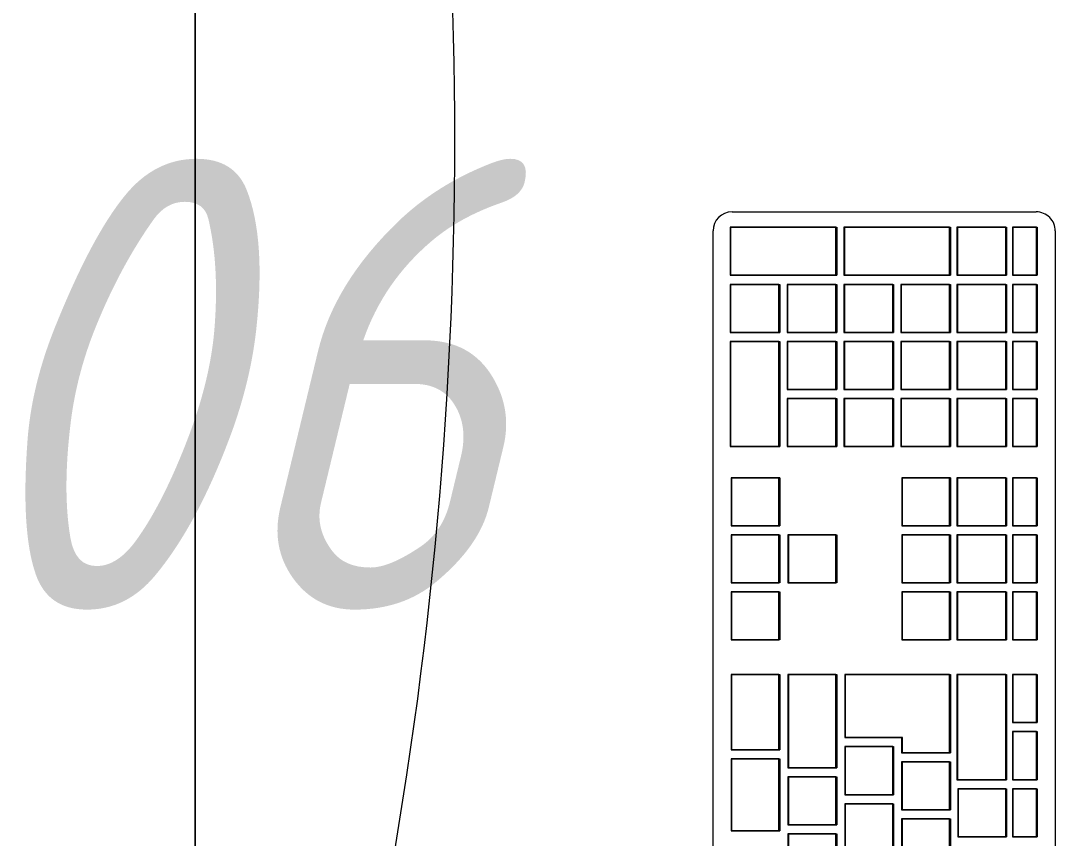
# Model space of a CAD drawing. Header units: millimetres. Extents: x -32954 to 151739, y -65671 to 56243.
# Drawn here: x -3692.7 to -3348.5, y -61606.2 to -61334.2 of the extents above; entities that cross this region are included whole.
import ezdxf

# ---------------------------------------------------------------- set-up
doc = ezdxf.new("R2010")
doc.units = ezdxf.units.MM
for name, color, linetype, lineweight in [('A-GENM', 7, 'Continuous', 9), ('I-FURN', 7, 'Continuous', 9), ('I-FURN-IDEN', 7, 'Continuous', 9), ('M-EQPM', 7, 'Continuous', 9)]:
    doc.layers.add(name, color=color, linetype=linetype, lineweight=lineweight)
doc.styles.add('GOST Common_I', font='GOST_Common Italic.ttf', dxfattribs={"width": 0.9, "height": 150})

# ---------------------------------------------------------------- blocks, each defined once
blk = doc.blocks.new('М05-М06_Стул офисный - М06_Кресло рабочее Меделия-9419869-О_ТХ_01')
at = {"layer": 'I-FURN'}
blk.add_arc((114.33, -1258.57), 1414.25, 78.97799, 101.02201, dxfattribs=at)
blk = doc.blocks.new('М167_Стол рабочий _ тумба подкатная - Стол рабочий _ тумба 1200 ГКБ-10528343-О_ТХ_01')
at = {"layer": 'I-FURN'}
for p, q in [((-600, 350), (600, 350)), ((600, 350), (-600, 350))]:
    blk.add_line(p, q, dxfattribs=at)
blk = doc.blocks.new('АРМ_Компьютер - ГКБ_АРМ2 _3_2_-10173054-О_ТХ_01')
at = {"layer": 'A-GENM'}
for p, q in [((-215.83, 332.53), (215.76, 332.53)), ((222.11, 326.18), (222.11, 225.01)), ((215.76, 218.66), (-215.83, 218.66))]:
    blk.add_line(p, q, dxfattribs=at)
for centre, start, end in [((215.76, 326.18), 0, 90), ((215.76, 225.01), 270, 0)]:
    blk.add_arc(centre, 6.35, start, end, dxfattribs=at)
at = {"layer": 'M-EQPM'}
for p, q in [((16.17, 326.54), (16.17, 310.6)), ((40.17, 326.54), (16.17, 326.54)), ((16.17, 326.26), (16.17, 326.54)), ((16.17, 326.26), (40.17, 326.26)), ((16.17, 310.32), (16.17, 326.26)), ((40.17, 310.6), (40.17, 326.54)), ((40.17, 326.54), (40.17, 326.26)), ((40.17, 326.26), (40.17, 310.32)), ((43.17, 326.54), (43.17, 310.6)), ((68.17, 326.54), (43.17, 326.54)), ((43.17, 326.26), (43.17, 326.54)), ((43.17, 326.26), (68.17, 326.26)), ((43.17, 310.32), (43.17, 326.26)), ((68.17, 310.6), (68.17, 326.54)), ((68.17, 326.54), (68.17, 326.26)), ((68.17, 326.26), (68.17, 310.32)), ((95.67, 326.54), (79.67, 326.54)), ((79.67, 326.54), (79.67, 310.6)), ((79.67, 326.54), (79.67, 326.26)), ((79.67, 310.32), (79.67, 326.26)), ((79.67, 326.26), (95.67, 326.26)), ((95.67, 310.6), (95.67, 326.54)), ((95.67, 326.54), (95.67, 326.26)), ((95.67, 326.26), (95.67, 310.32)), ((114.67, 326.54), (98.67, 326.54)), ((98.67, 326.54), (98.67, 310.6)), ((98.67, 326.54), (98.67, 326.26)), ((98.67, 310.32), (98.67, 326.26)), ((98.67, 326.26), (114.67, 326.26)), ((114.67, 310.6), (114.67, 326.54)), ((114.67, 326.54), (114.67, 326.26)), ((114.67, 326.26), (114.67, 310.32)), ((133.67, 326.54), (117.67, 326.54)), ((117.67, 326.54), (117.67, 310.6)), ((117.67, 326.54), (117.67, 326.26)), ((117.67, 310.32), (117.67, 326.26)), ((117.67, 326.26), (133.67, 326.26)), ((133.67, 310.6), (133.67, 326.54)), ((133.67, 326.54), (133.67, 326.26)), ((133.67, 326.26), (133.67, 310.32)), ((144, 326.84), (144, 310.6)), ((179, 326.84), (144, 326.84)), ((144, 326.56), (144, 326.84)), ((144, 326.56), (179, 326.56)), ((144, 310.32), (144, 326.56)), ((179, 310.6), (179, 326.84)), ((179, 326.84), (179, 326.56)), ((179, 326.56), (179, 310.32)), ((182, 326.84), (182, 310.6)), ((198, 326.84), (182, 326.84)), ((182, 326.56), (182, 326.84)), ((182, 326.56), (198, 326.56)), ((182, 310.32), (182, 326.56)), ((198, 310.6), (198, 326.84)), ((198, 326.84), (198, 326.56)), ((198, 326.56), (198, 310.32)), ((201, 326.84), (201, 291.67)), ((217, 326.84), (201, 326.84)), ((201, 326.56), (201, 326.84)), ((201, 326.56), (217, 326.56)), ((201, 291.39), (201, 326.56)), ((217, 291.67), (217, 326.84)), ((217, 326.84), (217, 326.56)), ((217, 326.56), (217, 291.39)), ((16.17, 310.6), (40.17, 310.6)), ((16.17, 310.6), (16.17, 310.32)), ((40.17, 310.32), (16.17, 310.32)), ((40.17, 310.6), (40.17, 310.32)), ((43.17, 310.6), (68.17, 310.6)), ((43.17, 310.6), (43.17, 310.32)), ((68.17, 310.32), (43.17, 310.32)), ((68.17, 310.6), (68.17, 310.32)), ((79.67, 310.6), (95.67, 310.6)), ((79.67, 310.32), (79.67, 310.6)), ((95.67, 310.32), (79.67, 310.32)), ((95.67, 310.6), (95.67, 310.32)), ((98.67, 310.6), (114.67, 310.6)), ((98.67, 310.32), (98.67, 310.6)), ((114.67, 310.32), (98.67, 310.32)), ((114.67, 310.6), (114.67, 310.32)), ((117.67, 310.6), (133.67, 310.6)), ((117.67, 310.6), (117.67, 310.32)), ((133.67, 310.32), (117.67, 310.32)), ((133.67, 310.32), (133.67, 310.6)), ((144, 310.6), (179, 310.6)), ((144, 310.6), (144, 310.32)), ((179, 310.32), (144, 310.32)), ((179, 310.6), (179, 310.32)), ((182, 310.6), (198, 310.6)), ((182, 310.6), (182, 310.32)), ((198, 310.32), (182, 310.32)), ((198, 310.6), (198, 310.32)), ((15.17, 307.63), (-0.83, 307.63)), ((-0.83, 307.35), (15.17, 307.35)), ((15.17, 291.67), (15.17, 307.63)), ((15.17, 307.35), (15.17, 307.63)), ((15.17, 307.35), (15.17, 291.39)), ((34.17, 307.63), (18.17, 307.63)), ((18.17, 307.63), (18.17, 291.67)), ((18.17, 307.63), (18.17, 307.35)), ((18.17, 291.39), (18.17, 307.35)), ((18.17, 307.35), (34.17, 307.35)), ((34.17, 291.67), (34.17, 307.63)), ((34.17, 307.35), (34.17, 307.63)), ((34.17, 307.35), (34.17, 291.39)), ((68.17, 307.63), (37.17, 307.63)), ((37.17, 307.63), (37.17, 291.67)), ((37.17, 307.63), (37.17, 307.35)), ((37.17, 291.39), (37.17, 307.35)), ((37.17, 307.35), (68.17, 307.35)), ((68.17, 291.67), (68.17, 307.63)), ((68.17, 307.35), (68.17, 307.63)), ((68.17, 307.35), (68.17, 291.39)), ((114.67, 307.61), (98.67, 307.61)), ((98.67, 307.61), (98.67, 291.67)), ((98.67, 307.61), (98.67, 307.33)), ((98.67, 291.39), (98.67, 307.33)), ((98.67, 307.33), (114.67, 307.33)), ((114.67, 291.67), (114.67, 307.61)), ((114.67, 307.61), (114.67, 307.33)), ((114.67, 307.33), (114.67, 291.39)), ((144, 307.91), (144, 291.67)), ((160, 307.91), (144, 307.91)), ((144, 307.63), (144, 307.91)), ((144, 307.63), (160, 307.63)), ((144, 291.39), (144, 307.63)), ((160, 291.67), (160, 307.91)), ((160, 307.91), (160, 307.63)), ((160, 307.63), (160, 291.39)), ((163, 307.91), (163, 291.67)), ((179, 307.91), (163, 307.91)), ((163, 307.63), (163, 307.91)), ((163, 307.63), (179, 307.63)), ((163, 291.39), (163, 307.63)), ((179, 291.67), (179, 307.91)), ((179, 307.91), (179, 307.63)), ((179, 307.63), (179, 291.39)), ((182, 307.91), (182, 291.67)), ((198, 307.91), (182, 307.91)), ((182, 307.63), (182, 307.91)), ((182, 307.63), (198, 307.63)), ((182, 291.39), (182, 307.63)), ((198, 291.67), (198, 307.91)), ((198, 307.91), (198, 307.63)), ((198, 307.63), (198, 291.39)), ((-0.83, 291.67), (15.17, 291.67)), ((15.17, 291.39), (-0.83, 291.39)), ((15.17, 291.67), (15.17, 291.39)), ((18.17, 291.67), (34.17, 291.67)), ((18.17, 291.67), (18.17, 291.39)), ((34.17, 291.39), (18.17, 291.39)), ((34.17, 291.67), (34.17, 291.39)), ((37.17, 291.67), (68.17, 291.67)), ((37.17, 291.67), (37.17, 291.39)), ((68.17, 291.39), (37.17, 291.39)), ((68.17, 291.67), (68.17, 291.39)), ((98.67, 291.67), (114.67, 291.67)), ((98.67, 291.39), (98.67, 291.67)), ((114.67, 291.39), (98.67, 291.39)), ((114.67, 291.67), (114.67, 291.39)), ((144, 291.67), (160, 291.67)), ((144, 291.67), (144, 291.39)), ((160, 291.39), (144, 291.39)), ((160, 291.67), (160, 291.39)), ((163, 291.67), (179, 291.67)), ((163, 291.67), (163, 291.39)), ((179, 291.39), (163, 291.39)), ((179, 291.67), (179, 291.39)), ((182, 291.67), (198, 291.67)), ((182, 291.67), (182, 291.39)), ((198, 291.39), (182, 291.39)), ((198, 291.67), (198, 291.39)), ((201, 291.67), (217, 291.67)), ((201, 291.67), (201, 291.39)), ((217, 291.39), (201, 291.39)), ((217, 291.67), (217, 291.39)), ((25.17, 288.7), (9.17, 288.7)), ((9.17, 288.43), (25.17, 288.43)), ((25.17, 272.74), (25.17, 288.7)), ((25.17, 288.43), (25.17, 288.7)), ((25.17, 288.43), (25.17, 272.47)), ((44.17, 288.7), (28.17, 288.7)), ((28.17, 288.7), (28.17, 272.74)), ((28.17, 288.7), (28.17, 288.43)), ((28.17, 272.47), (28.17, 288.43)), ((28.17, 288.43), (44.17, 288.43)), ((44.17, 272.74), (44.17, 288.7)), ((44.17, 288.43), (44.17, 288.7)), ((44.17, 288.43), (44.17, 272.47)), ((68.17, 288.7), (47.17, 288.7)), ((47.17, 288.7), (47.17, 269.78)), ((47.17, 288.7), (47.17, 288.43)), ((47.17, 269.5), (47.17, 288.43)), ((47.17, 288.43), (68.17, 288.43)), ((68.17, 253.82), (68.17, 288.7)), ((68.17, 288.7), (68.17, 288.43)), ((68.17, 288.43), (68.17, 253.54)), ((144, 288.98), (144, 272.74)), ((160, 288.98), (144, 288.98)), ((144, 288.7), (144, 288.98)), ((144, 288.7), (160, 288.7)), ((144, 272.47), (144, 288.7)), ((160, 272.74), (160, 288.98)), ((160, 288.98), (160, 288.7)), ((160, 288.7), (160, 272.47)), ((163, 288.98), (163, 272.74)), ((179, 288.98), (163, 288.98)), ((163, 288.7), (163, 288.98)), ((163, 288.7), (179, 288.7)), ((163, 272.47), (163, 288.7)), ((179, 272.74), (179, 288.98)), ((179, 288.98), (179, 288.7)), ((179, 288.7), (179, 272.47)), ((182, 288.98), (182, 272.74)), ((198, 288.98), (182, 288.98)), ((182, 288.7), (182, 288.98)), ((182, 288.7), (198, 288.7)), ((182, 272.47), (182, 288.7)), ((198, 272.74), (198, 288.98)), ((198, 288.98), (198, 288.7)), ((198, 288.7), (198, 272.47)), ((201, 288.98), (201, 253.82)), ((217, 288.98), (201, 288.98)), ((201, 288.7), (201, 288.98)), ((201, 288.7), (217, 288.7)), ((201, 253.54), (201, 288.7)), ((217, 253.82), (217, 288.98)), ((217, 288.98), (217, 288.7)), ((217, 288.7), (217, 253.54)), ((9.17, 272.74), (25.17, 272.74)), ((25.17, 272.47), (9.17, 272.47)), ((25.17, 272.74), (25.17, 272.47)), ((28.17, 272.74), (44.17, 272.74)), ((28.17, 272.74), (28.17, 272.47)), ((44.17, 272.47), (28.17, 272.47)), ((44.17, 272.74), (44.17, 272.47)), ((144, 272.74), (160, 272.74)), ((144, 272.74), (144, 272.47)), ((160, 272.47), (144, 272.47)), ((160, 272.74), (160, 272.47)), ((163, 272.74), (179, 272.74)), ((163, 272.74), (163, 272.47)), ((179, 272.47), (163, 272.47)), ((179, 272.74), (179, 272.47)), ((182, 272.74), (198, 272.74)), ((182, 272.74), (182, 272.47)), ((198, 272.47), (182, 272.47)), ((198, 272.74), (198, 272.47)), ((20.17, 269.78), (4.17, 269.78)), ((4.17, 269.5), (20.17, 269.5)), ((20.17, 253.82), (20.17, 269.78)), ((20.17, 269.5), (20.17, 269.78)), ((20.17, 269.5), (20.17, 253.54)), ((39.17, 269.78), (23.17, 269.78)), ((23.17, 269.78), (23.17, 253.82)), ((23.17, 269.78), (23.17, 269.5)), ((23.17, 253.54), (23.17, 269.5)), ((23.17, 269.5), (39.17, 269.5)), ((39.17, 253.82), (39.17, 269.78)), ((39.17, 269.5), (39.17, 269.78)), ((39.17, 269.5), (39.17, 253.54)), ((42.17, 269.78), (42.17, 253.82)), ((47.17, 269.78), (42.17, 269.78)), ((42.17, 269.5), (42.17, 269.78)), ((42.17, 269.5), (47.17, 269.5)), ((42.17, 253.54), (42.17, 269.5)), ((47.17, 269.78), (47.17, 269.5)), ((95.67, 269.75), (79.67, 269.75)), ((79.67, 269.75), (79.67, 253.82)), ((79.67, 269.75), (79.67, 269.48)), ((79.67, 253.54), (79.67, 269.48)), ((79.67, 269.48), (95.67, 269.48)), ((95.67, 253.82), (95.67, 269.75)), ((95.67, 269.75), (95.67, 269.48)), ((95.67, 269.48), (95.67, 253.54)), ((114.67, 269.75), (98.67, 269.75)), ((98.67, 269.75), (98.67, 253.82)), ((98.67, 269.75), (98.67, 269.48)), ((98.67, 253.54), (98.67, 269.48)), ((98.67, 269.48), (114.67, 269.48)), ((114.67, 253.82), (114.67, 269.75)), ((114.67, 269.75), (114.67, 269.48)), ((114.67, 269.48), (114.67, 253.54)), ((133.67, 269.75), (117.67, 269.75)), ((117.67, 269.75), (117.67, 253.82)), ((117.67, 269.75), (117.67, 269.48)), ((117.67, 253.54), (117.67, 269.48)), ((117.67, 269.48), (133.67, 269.48)), ((133.67, 253.82), (133.67, 269.75)), ((133.67, 269.75), (133.67, 269.48)), ((133.67, 269.48), (133.67, 253.54)), ((144, 270.05), (144, 253.82)), ((160, 270.05), (144, 270.05)), ((144, 269.78), (144, 270.05)), ((144, 269.78), (160, 269.78)), ((144, 253.54), (144, 269.78)), ((160, 253.82), (160, 270.05)), ((160, 270.05), (160, 269.78)), ((160, 269.78), (160, 253.54)), ((163, 270.05), (163, 253.82)), ((179, 270.05), (163, 270.05)), ((163, 269.78), (163, 270.05)), ((163, 269.78), (179, 269.78)), ((163, 253.54), (163, 269.78)), ((179, 253.82), (179, 270.05)), ((179, 270.05), (179, 269.78)), ((179, 269.78), (179, 253.54)), ((182, 270.05), (182, 253.82)), ((198, 270.05), (182, 270.05)), ((182, 269.78), (182, 270.05)), ((182, 269.78), (198, 269.78)), ((182, 253.54), (182, 269.78)), ((198, 253.82), (198, 270.05)), ((198, 270.05), (198, 269.78)), ((198, 269.78), (198, 253.54)), ((4.17, 253.82), (20.17, 253.82)), ((20.17, 253.54), (4.17, 253.54)), ((20.17, 253.82), (20.17, 253.54)), ((23.17, 253.82), (39.17, 253.82)), ((23.17, 253.82), (23.17, 253.54)), ((39.17, 253.54), (23.17, 253.54)), ((33.17, 251.4), (33.17, 235.16)), ((68.17, 251.4), (33.17, 251.4)), ((33.17, 251.13), (33.17, 251.4)), ((39.17, 253.82), (39.17, 253.54)), ((42.17, 253.82), (68.17, 253.82)), ((42.17, 253.82), (42.17, 253.54)), ((68.17, 253.54), (42.17, 253.54)), ((68.17, 253.82), (68.17, 253.54)), ((68.17, 235.16), (68.17, 251.4)), ((68.17, 251.4), (68.17, 251.13)), ((79.67, 253.82), (95.67, 253.82)), ((79.67, 253.54), (79.67, 253.82)), ((95.67, 253.54), (79.67, 253.54)), ((79.67, 251.4), (79.67, 235.16)), ((95.67, 251.4), (79.67, 251.4)), ((79.67, 251.13), (79.67, 251.4)), ((95.67, 253.82), (95.67, 253.54)), ((95.67, 235.16), (95.67, 251.4)), ((95.67, 251.4), (95.67, 251.13)), ((98.67, 253.82), (114.67, 253.82)), ((98.67, 253.54), (98.67, 253.82)), ((114.67, 253.54), (98.67, 253.54)), ((98.67, 251.4), (98.67, 235.16)), ((114.67, 251.4), (98.67, 251.4)), ((98.67, 251.13), (98.67, 251.4)), ((114.67, 253.82), (114.67, 253.54)), ((114.67, 235.16), (114.67, 251.4)), ((114.67, 251.4), (114.67, 251.13)), ((117.67, 253.82), (133.67, 253.82)), ((117.67, 253.82), (117.67, 253.54)), ((133.67, 253.54), (117.67, 253.54)), ((117.67, 251.4), (117.67, 235.16)), ((133.67, 251.4), (117.67, 251.4)), ((117.67, 251.13), (117.67, 251.4)), ((133.67, 253.54), (133.67, 253.82)), ((133.67, 235.16), (133.67, 251.4)), ((133.67, 251.4), (133.67, 251.13)), ((144, 253.82), (160, 253.82)), ((144, 253.82), (144, 253.54)), ((160, 253.54), (144, 253.54)), ((144, 251.4), (144, 235.16)), ((160, 251.4), (144, 251.4)), ((144, 251.13), (144, 251.4)), ((160, 253.82), (160, 253.54)), ((160, 235.16), (160, 251.4)), ((160, 251.4), (160, 251.13)), ((163, 253.82), (179, 253.82)), ((163, 253.82), (163, 253.54)), ((179, 253.54), (163, 253.54)), ((163, 251.4), (163, 235.16)), ((179, 251.4), (163, 251.4)), ((163, 251.13), (163, 251.4)), ((179, 253.82), (179, 253.54)), ((179, 235.16), (179, 251.4)), ((179, 251.4), (179, 251.13)), ((182, 253.82), (198, 253.82)), ((182, 253.82), (182, 253.54)), ((198, 253.54), (182, 253.54)), ((182, 251.4), (182, 235.16)), ((198, 251.4), (182, 251.4)), ((182, 251.13), (182, 251.4)), ((198, 253.82), (198, 253.54)), ((198, 235.16), (198, 251.4)), ((198, 251.4), (198, 251.13)), ((201, 253.82), (217, 253.82)), ((201, 253.82), (201, 253.54)), ((217, 253.54), (201, 253.54)), ((201, 251.4), (201, 235.16)), ((217, 251.4), (201, 251.4)), ((201, 251.13), (201, 251.4)), ((217, 253.82), (217, 253.54)), ((217, 235.16), (217, 251.4)), ((217, 251.4), (217, 251.13)), ((30.17, 251.13), (14.17, 251.13)), ((14.17, 251.13), (14.17, 235.16)), ((14.17, 251.13), (14.17, 250.85)), ((14.17, 234.89), (14.17, 250.85)), ((14.17, 250.85), (30.17, 250.85)), ((30.17, 235.16), (30.17, 251.13)), ((30.17, 250.85), (30.17, 251.13)), ((30.17, 250.85), (30.17, 234.89)), ((33.17, 251.13), (68.17, 251.13)), ((33.17, 234.89), (33.17, 251.13)), ((68.17, 251.13), (68.17, 234.89)), ((79.67, 251.13), (95.67, 251.13)), ((79.67, 234.89), (79.67, 251.13)), ((95.67, 251.13), (95.67, 234.89)), ((98.67, 251.13), (114.67, 251.13)), ((98.67, 234.89), (98.67, 251.13)), ((114.67, 251.13), (114.67, 234.89)), ((117.67, 251.13), (133.67, 251.13)), ((117.67, 234.89), (117.67, 251.13)), ((133.67, 251.13), (133.67, 234.89)), ((144, 251.13), (160, 251.13)), ((144, 234.89), (144, 251.13)), ((160, 251.13), (160, 234.89)), ((163, 251.13), (179, 251.13)), ((163, 234.89), (163, 251.13)), ((179, 251.13), (179, 234.89)), ((182, 251.13), (198, 251.13)), ((182, 234.89), (182, 251.13)), ((198, 251.13), (198, 234.89)), ((201, 251.13), (217, 251.13)), ((201, 234.89), (201, 251.13)), ((217, 251.13), (217, 234.89)), ((14.17, 235.16), (30.17, 235.16)), ((14.17, 235.16), (14.17, 234.89)), ((30.17, 234.89), (14.17, 234.89)), ((30.17, 235.16), (30.17, 234.89)), ((33.17, 235.16), (68.17, 235.16)), ((33.17, 235.16), (33.17, 234.89)), ((68.17, 234.89), (33.17, 234.89)), ((68.17, 235.16), (68.17, 234.89)), ((79.67, 235.16), (95.67, 235.16)), ((79.67, 235.16), (79.67, 234.89)), ((95.67, 234.89), (79.67, 234.89)), ((95.67, 235.16), (95.67, 234.89)), ((98.67, 235.16), (114.67, 235.16)), ((98.67, 235.16), (98.67, 234.89)), ((114.67, 234.89), (98.67, 234.89)), ((114.67, 235.16), (114.67, 234.89)), ((117.67, 235.16), (133.67, 235.16)), ((117.67, 235.16), (117.67, 234.89)), ((133.67, 234.89), (117.67, 234.89)), ((133.67, 235.16), (133.67, 234.89)), ((144, 235.16), (160, 235.16)), ((144, 235.16), (144, 234.89)), ((160, 234.89), (144, 234.89)), ((160, 235.16), (160, 234.89)), ((163, 235.16), (179, 235.16)), ((163, 235.16), (163, 234.89)), ((179, 234.89), (163, 234.89)), ((179, 235.16), (179, 234.89)), ((182, 235.16), (198, 235.16)), ((182, 235.16), (182, 234.89)), ((198, 234.89), (182, 234.89)), ((198, 235.16), (198, 234.89)), ((201, 235.16), (217, 235.16)), ((201, 235.16), (201, 234.89)), ((217, 234.89), (201, 234.89)), ((217, 235.16), (217, 234.89)), ((30.17, 232.91), (14.17, 232.91)), ((14.17, 232.91), (14.17, 224.93)), ((14.17, 232.91), (14.17, 232.63)), ((14.17, 224.65), (14.17, 232.63)), ((14.17, 232.63), (30.17, 232.63)), ((30.17, 224.93), (30.17, 232.91)), ((30.17, 232.63), (30.17, 232.91)), ((30.17, 232.63), (30.17, 224.65)), ((49.17, 232.91), (33.17, 232.91)), ((33.17, 232.91), (33.17, 224.93)), ((33.17, 232.91), (33.17, 232.63)), ((33.17, 224.65), (33.17, 232.63)), ((33.17, 232.63), (49.17, 232.63)), ((49.17, 224.93), (49.17, 232.91)), ((49.17, 232.63), (49.17, 232.91)), ((49.17, 232.63), (49.17, 224.65)), ((68.17, 232.91), (52.17, 232.91)), ((52.17, 232.91), (52.17, 224.93)), ((52.17, 232.91), (52.17, 232.63)), ((52.17, 224.65), (52.17, 232.63)), ((52.17, 232.63), (68.17, 232.63)), ((68.17, 224.93), (68.17, 232.91)), ((68.17, 232.63), (68.17, 232.91)), ((68.17, 232.63), (68.17, 224.65)), ((95.67, 232.91), (79.67, 232.91)), ((79.67, 232.91), (79.67, 224.93)), ((79.67, 232.91), (79.67, 232.63)), ((79.67, 224.65), (79.67, 232.63)), ((79.67, 232.63), (95.67, 232.63)), ((95.67, 224.93), (95.67, 232.91)), ((95.67, 232.63), (95.67, 232.91)), ((95.67, 232.63), (95.67, 224.65)), ((114.67, 232.91), (98.67, 232.91)), ((98.67, 232.91), (98.67, 224.93)), ((98.67, 232.91), (98.67, 232.63)), ((98.67, 224.65), (98.67, 232.63)), ((98.67, 232.63), (114.67, 232.63)), ((114.67, 224.93), (114.67, 232.91)), ((114.67, 232.63), (114.67, 232.91)), ((114.67, 232.63), (114.67, 224.65)), ((133.67, 232.91), (117.67, 232.91)), ((117.67, 232.91), (117.67, 224.93)), ((117.67, 232.91), (117.67, 232.63)), ((117.67, 224.65), (117.67, 232.63)), ((117.67, 232.63), (133.67, 232.63)), ((133.67, 224.93), (133.67, 232.91)), ((133.67, 232.63), (133.67, 232.91)), ((133.67, 232.63), (133.67, 224.65)), ((160, 232.91), (144, 232.91)), ((144, 232.91), (144, 224.93)), ((144, 232.91), (144, 232.63)), ((144, 224.65), (144, 232.63)), ((144, 232.63), (160, 232.63)), ((160, 224.93), (160, 232.91)), ((160, 232.63), (160, 232.91)), ((160, 232.63), (160, 224.65)), ((179, 232.91), (163, 232.91)), ((163, 232.91), (163, 224.93)), ((163, 232.91), (163, 232.63)), ((163, 224.65), (163, 232.63)), ((163, 232.63), (179, 232.63)), ((179, 224.93), (179, 232.91)), ((179, 232.63), (179, 232.91)), ((179, 232.63), (179, 224.65)), ((198, 232.91), (182, 232.91)), ((182, 232.91), (182, 224.93)), ((182, 232.91), (182, 232.63)), ((182, 224.65), (182, 232.63)), ((182, 232.63), (198, 232.63)), ((198, 224.93), (198, 232.91)), ((198, 232.63), (198, 232.91)), ((198, 232.63), (198, 224.65)), ((217, 232.91), (201, 232.91)), ((201, 232.91), (201, 224.93)), ((201, 232.91), (201, 232.63)), ((201, 224.65), (201, 232.63)), ((201, 232.63), (217, 232.63)), ((217, 224.93), (217, 232.91)), ((217, 232.63), (217, 232.91)), ((217, 232.63), (217, 224.65)), ((14.17, 224.93), (30.17, 224.93)), ((14.17, 224.93), (14.17, 224.65)), ((30.17, 224.65), (14.17, 224.65)), ((30.17, 224.93), (30.17, 224.65)), ((33.17, 224.93), (49.17, 224.93)), ((33.17, 224.93), (33.17, 224.65)), ((49.17, 224.65), (33.17, 224.65)), ((49.17, 224.93), (49.17, 224.65)), ((52.17, 224.93), (68.17, 224.93)), ((52.17, 224.93), (52.17, 224.65)), ((68.17, 224.65), (52.17, 224.65)), ((68.17, 224.93), (68.17, 224.65)), ((79.67, 224.93), (95.67, 224.93)), ((79.67, 224.93), (79.67, 224.65)), ((95.67, 224.65), (79.67, 224.65)), ((95.67, 224.93), (95.67, 224.65)), ((98.67, 224.93), (114.67, 224.93)), ((98.67, 224.93), (98.67, 224.65)), ((114.67, 224.65), (98.67, 224.65)), ((114.67, 224.93), (114.67, 224.65)), ((117.67, 224.93), (133.67, 224.93)), ((117.67, 224.93), (117.67, 224.65)), ((133.67, 224.65), (117.67, 224.65)), ((133.67, 224.93), (133.67, 224.65)), ((144, 224.93), (160, 224.93)), ((144, 224.93), (144, 224.65)), ((160, 224.65), (144, 224.65)), ((160, 224.93), (160, 224.65)), ((163, 224.93), (179, 224.93)), ((163, 224.93), (163, 224.65)), ((179, 224.65), (163, 224.65)), ((179, 224.93), (179, 224.65)), ((182, 224.93), (198, 224.93)), ((182, 224.93), (182, 224.65)), ((198, 224.65), (182, 224.65)), ((198, 224.93), (198, 224.65)), ((201, 224.93), (217, 224.93)), ((201, 224.93), (201, 224.65)), ((217, 224.65), (201, 224.65)), ((217, 224.93), (217, 224.65))]:
    blk.add_line(p, q, dxfattribs=at)

msp = doc.modelspace()

# ---------------------------------------------------------------- block references
at = {"layer": 'I-FURN'}
for name, p, rotation in [('М167_Стол рабочий _ тумба подкатная - Стол рабочий _ тумба 1200 ГКБ-10528343-О_ТХ_01', (-3284.7, -61551.04), 90.0000000000005), ('М05-М06_Стул офисный - М06_Кресло рабочее Меделия-9419869-О_ТХ_01', (-3703.97, -61259.21), 270.0000000000011)]:
    msp.add_blockref(name, p, dxfattribs=dict(at, rotation=rotation))
at = {"layer": 'M-EQPM', "rotation": 90.0000000000005}
msp.add_blockref('АРМ_Компьютер - ГКБ_АРМ2 _3_2_-10173054-О_ТХ_01', (-3129.86, -61619.92), dxfattribs=at)

# ---------------------------------------------------------------- texts
at = {"layer": 'I-FURN-IDEN', "insert": (-3714.71, -61380.15), "char_height": 150, "width": 245.3164, "attachment_point": 1, "style": 'GOST Common_I'}
msp.add_mtext('06', dxfattribs=at)

doc.saveas('drawing.dxf')
